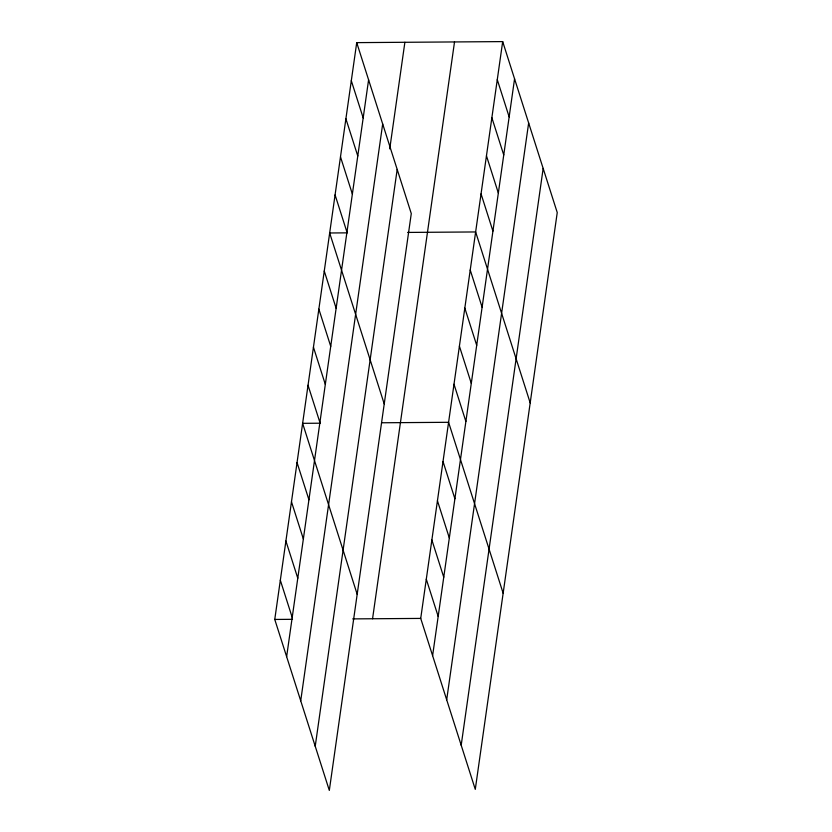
<?xml version="1.0" encoding="UTF-8"?>
<svg xmlns="http://www.w3.org/2000/svg" width="832" height="832" viewBox="0 0 832 832"><rect width="100%" height="100%" fill="white"/><g stroke="black" fill="none" stroke-linecap="round" stroke-linejoin="round"><path stroke-width="1.25" d="M356.72 42.63L411.278 213.585L329.316 790.4L274.758 619.445L356.72 42.63L502.684 41.6L557.242 212.555L475.28 789.37L420.722 618.415L502.684 41.6M286.634 656.666L368.597 79.851M300.716 700.804L382.678 123.989M389.74 148.886L404.882 42.286M315.224 746.273L397.186 169.447M372.559 618.758L454.522 41.943M432.609 655.647L514.571 78.822M446.69 699.774L528.653 122.959M461.198 745.243L543.161 168.428M347.412 232.856L329.67 232.981L384.228 403.936M407.618 232.43L475.644 231.951L530.202 402.906M320.372 423.207L302.619 423.332L357.178 594.287M381.815 422.77L448.594 422.302L503.152 593.258M274.758 619.445L292.5 619.32M352.706 618.894L420.722 618.415M497.276 79.674L509.153 116.896M491.868 117.738L503.745 154.96M486.46 155.813L498.337 193.034M481.052 193.877L492.929 231.109M470.226 270.015L482.113 307.247M464.818 308.09L476.705 345.311M459.41 346.164L471.297 383.386M454.002 384.228L465.878 421.45M351.302 80.694L363.189 117.926M345.894 118.768L357.781 155.99M443.019 461.521L454.896 498.753M340.486 156.842L352.362 194.064M437.445 500.75L449.322 537.971M335.078 194.906L346.954 232.138M431.87 539.968L443.758 577.2M426.296 579.197L438.183 616.418M324.262 271.045L336.138 308.277M318.854 309.119L330.73 346.341M313.435 347.183L325.322 384.415M308.027 385.258L319.914 422.479M297.045 462.55L308.932 499.772M291.47 501.779L303.358 539.001M285.906 540.998L297.783 578.219M280.332 580.226L292.209 617.448"/></g></svg>
